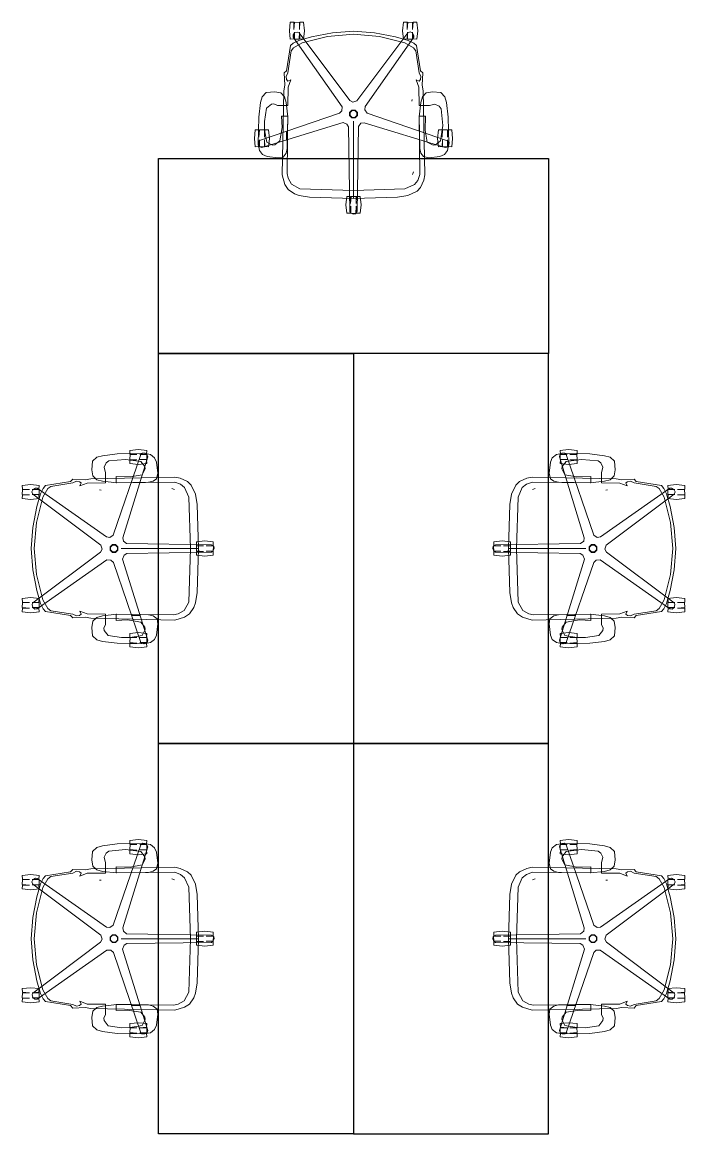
# Model space of a CAD drawing. Header units: millimetres. Extents: x 1591 to 1817, y 987 to 1091.
# Drawn here: x 1727.854 to 1730.231, y 1068.49 to 1072.479 of the extents above; entities that cross this region are included whole.
import ezdxf

# ---------------------------------------------------------------- set-up
doc = ezdxf.new("R2010")
doc.units = ezdxf.units.MM
doc.layers.add('Paula', color=1, linetype='Continuous')

msp = doc.modelspace()

# ---------------------------------------------------------------- linework, layer by layer
for points in [[(1728.3428, 1071.9899), (1729.7428, 1071.9899), (1729.7428, 1071.2899), (1728.3428, 1071.2899), (1728.3428, 1071.9899)], [(1728.3428, 1069.8899), (1728.3428, 1071.2899), (1729.0428, 1071.2899), (1729.0428, 1069.8899), (1728.3428, 1069.8899)], [(1729.7428, 1069.8899), (1729.7428, 1071.2899), (1729.0428, 1071.2899), (1729.0428, 1069.8899), (1729.7428, 1069.8899)], [(1728.3428, 1068.4899), (1728.3428, 1069.8899), (1729.0428, 1069.8899), (1729.0428, 1068.4899), (1728.3428, 1068.4899)], [(1729.7428, 1068.4899), (1729.7428, 1069.8899), (1729.0428, 1069.8899), (1729.0428, 1068.4899), (1729.7428, 1068.4899)]]:
    msp.add_lwpolyline(points)
at = {"layer": 'Paula', "color": 1, "lineweight": 0, "ltscale": 10}
for points in [[(1728.867, 1072.4481), (1728.8636, 1072.4784), (1728.8505, 1072.4782), (1728.8489, 1072.4529), (1728.8489, 1072.478), (1728.8312, 1072.4786), (1728.8291, 1072.4529), (1728.8291, 1072.4782), (1728.816, 1072.4784), (1728.8126, 1072.4481), (1728.816, 1072.4178), (1728.8291, 1072.4186), (1728.8307, 1072.4432), (1728.8307, 1072.4181), (1728.8484, 1072.4176), (1728.8489, 1072.4432), (1728.8505, 1072.4186), (1728.8636, 1072.4178), (1728.867, 1072.4481)], [(1729.2731, 1072.4481), (1729.2696, 1072.4784), (1729.2565, 1072.4782), (1729.255, 1072.4529), (1729.255, 1072.478), (1729.2372, 1072.4786), (1729.2352, 1072.4529), (1729.2352, 1072.4782), (1729.2221, 1072.4784), (1729.2187, 1072.4481), (1729.2221, 1072.4178), (1729.2352, 1072.4186), (1729.2367, 1072.4432), (1729.2367, 1072.4181), (1729.2545, 1072.4176), (1729.255, 1072.4432), (1729.2565, 1072.4186), (1729.2696, 1072.4178), (1729.2731, 1072.4481)], [(1729.3856, 1072.0466), (1729.3801, 1072.0535), (1729.0914, 1072.1521), (1729.083, 1072.1645), (1729.0845, 1072.1765), (1729.2594, 1072.4249), (1729.2596, 1072.4309), (1729.254, 1072.44), (1729.2464, 1072.4435), (1729.2381, 1072.4405), (1729.0551, 1072.1963), (1729.0407, 1072.1922), (1729.0298, 1072.1973), (1728.8476, 1072.4404), (1728.842, 1072.4425), (1728.8316, 1072.44), (1728.8259, 1072.4338), (1728.8262, 1072.425), (1729.0019, 1072.1755), (1729.0014, 1072.1605), (1728.9931, 1072.1517), (1728.7056, 1072.0536), (1728.7019, 1072.0489), (1728.7011, 1072.0382), (1728.7052, 1072.0309), (1728.7137, 1072.0285), (1729.0052, 1072.1185), (1729.0193, 1072.1133), (1729.0252, 1072.1028), (1729.0297, 1071.799), (1729.033, 1071.794), (1729.0428, 1071.7899), (1729.0511, 1071.7916), (1729.056, 1071.7989), (1729.0605, 1072.104), (1729.0697, 1072.1158), (1729.0816, 1072.1181), (1729.3719, 1072.0285), (1729.3776, 1072.0301), (1729.3846, 1072.0382), (1729.3856, 1072.0466)], [(1728.807, 1072.1393), (1728.8013, 1072.1908), (1728.7957, 1072.2112), (1728.7823, 1072.225), (1728.76, 1072.2293), (1728.7297, 1072.2268), (1728.7154, 1072.2111), (1728.7096, 1072.1907), (1728.703, 1072.1382), (1728.7009, 1072.0417), (1728.7054, 1072.0185), (1728.7169, 1072.0034), (1728.7325, 1071.997), (1728.7722, 1071.9915), (1728.7901, 1071.9946), (1728.8011, 1072.0089), (1728.8049, 1072.0252), (1728.807, 1072.1393)], [(1729.3848, 1072.0417), (1729.3827, 1072.1382), (1729.3761, 1072.1907), (1729.3703, 1072.2111), (1729.356, 1072.2268), (1729.3257, 1072.2293), (1729.3034, 1072.225), (1729.29, 1072.2112), (1729.2844, 1072.1908), (1729.2786, 1072.1393), (1729.2807, 1072.0252), (1729.2846, 1072.0089), (1729.2934, 1071.9973), (1729.3135, 1071.9915), (1729.3531, 1071.997), (1729.3688, 1072.0034), (1729.3802, 1072.0185), (1729.3848, 1072.0417)], [(1729.258, 1071.9423), (1729.2544, 1071.9319), (1729.258, 1071.9423)], [(1728.2862, 1070.9327), (1728.2792, 1070.9272), (1728.1807, 1070.6385), (1728.1683, 1070.6301), (1728.1562, 1070.6316), (1727.9079, 1070.8065), (1727.9019, 1070.8067), (1727.8928, 1070.8012), (1727.8892, 1070.7935), (1727.8923, 1070.7852), (1728.1365, 1070.6023), (1728.1406, 1070.5879), (1728.1355, 1070.5769), (1727.8924, 1070.3947), (1727.8903, 1070.3891), (1727.8928, 1070.3787), (1727.899, 1070.373), (1727.9078, 1070.3733), (1728.1572, 1070.549), (1728.1722, 1070.5485), (1728.1811, 1070.5402), (1728.2792, 1070.2527), (1728.2839, 1070.249), (1728.2945, 1070.2482), (1728.3019, 1070.2523), (1728.3043, 1070.2608), (1728.2143, 1070.5523), (1728.2194, 1070.5664), (1728.23, 1070.5723), (1728.5338, 1070.5768), (1728.5387, 1070.5801), (1728.5428, 1070.5899), (1728.5412, 1070.5982), (1728.5339, 1070.6031), (1728.2288, 1070.6076), (1728.217, 1070.6168), (1728.2147, 1070.6287), (1728.3043, 1070.919), (1728.3026, 1070.9248), (1728.2945, 1070.9317), (1728.2862, 1070.9327)], [(1728.2911, 1070.9319), (1728.1946, 1070.9298), (1728.1421, 1070.9232), (1728.1217, 1070.9174), (1728.1059, 1070.9031), (1728.1034, 1070.8728), (1728.1077, 1070.8505), (1728.1215, 1070.8371), (1728.142, 1070.8315), (1728.1935, 1070.8258), (1728.3076, 1070.8278), (1728.3239, 1070.8317), (1728.3354, 1070.8405), (1728.3413, 1070.8606), (1728.3358, 1070.9002), (1728.3294, 1070.9159), (1728.3142, 1070.9274), (1728.2911, 1070.9319)], [(1729.7995, 1070.9327), (1729.8064, 1070.9272), (1729.905, 1070.6385), (1729.9174, 1070.6301), (1729.9294, 1070.6316), (1730.1778, 1070.8065), (1730.1838, 1070.8067), (1730.1929, 1070.8012), (1730.1964, 1070.7935), (1730.1934, 1070.7852), (1729.9492, 1070.6023), (1729.9451, 1070.5879), (1729.9502, 1070.5769), (1730.1933, 1070.3947), (1730.1953, 1070.3891), (1730.1929, 1070.3787), (1730.1867, 1070.373), (1730.1779, 1070.3733), (1729.9284, 1070.549), (1729.9134, 1070.5485), (1729.9046, 1070.5402), (1729.8064, 1070.2527), (1729.8017, 1070.249), (1729.7911, 1070.2482), (1729.7838, 1070.2523), (1729.7814, 1070.2608), (1729.8714, 1070.5523), (1729.8662, 1070.5664), (1729.8557, 1070.5723), (1729.5519, 1070.5768), (1729.5469, 1070.5801), (1729.5428, 1070.5899), (1729.5445, 1070.5982), (1729.5518, 1070.6031), (1729.8569, 1070.6076), (1729.8687, 1070.6168), (1729.871, 1070.6287), (1729.7814, 1070.919), (1729.783, 1070.9248), (1729.7911, 1070.9317), (1729.7995, 1070.9327)], [(1729.7946, 1070.9319), (1729.8911, 1070.9298), (1729.9436, 1070.9232), (1729.964, 1070.9174), (1729.9797, 1070.9031), (1729.9822, 1070.8728), (1729.9779, 1070.8505), (1729.9641, 1070.8371), (1729.9437, 1070.8315), (1729.8922, 1070.8258), (1729.7781, 1070.8278), (1729.7618, 1070.8317), (1729.7502, 1070.8405), (1729.7444, 1070.8606), (1729.7499, 1070.9002), (1729.7562, 1070.9159), (1729.7714, 1070.9274), (1729.7946, 1070.9319)], [(1727.8847, 1070.8202), (1727.8544, 1070.8167), (1727.8546, 1070.8036), (1727.8799, 1070.8021), (1727.8547, 1070.8021), (1727.8542, 1070.7843), (1727.8799, 1070.7823), (1727.8546, 1070.7823), (1727.8544, 1070.7692), (1727.8847, 1070.7658), (1727.9149, 1070.7692), (1727.9141, 1070.7823), (1727.8895, 1070.7838), (1727.9147, 1070.7838), (1727.9152, 1070.8016), (1727.8895, 1070.8021), (1727.9141, 1070.8036), (1727.9149, 1070.8167), (1727.8847, 1070.8202)], [(1728.3904, 1070.8051), (1728.4009, 1070.8015), (1728.3904, 1070.8051)], [(1729.6952, 1070.8051), (1729.6847, 1070.8015), (1729.6952, 1070.8051)], [(1730.201, 1070.8202), (1730.2313, 1070.8167), (1730.2311, 1070.8036), (1730.2058, 1070.8021), (1730.2309, 1070.8021), (1730.2314, 1070.7843), (1730.2058, 1070.7823), (1730.2311, 1070.7823), (1730.2313, 1070.7692), (1730.201, 1070.7658), (1730.1707, 1070.7692), (1730.1715, 1070.7823), (1730.1961, 1070.7838), (1730.171, 1070.7838), (1730.1705, 1070.8016), (1730.1961, 1070.8021), (1730.1715, 1070.8036), (1730.1707, 1070.8167), (1730.201, 1070.8202)], [(1727.8847, 1070.4141), (1727.8544, 1070.4107), (1727.8546, 1070.3976), (1727.8799, 1070.3961), (1727.8547, 1070.3961), (1727.8542, 1070.3783), (1727.8799, 1070.3762), (1727.8546, 1070.3762), (1727.8544, 1070.3631), (1727.8847, 1070.3597), (1727.9149, 1070.3631), (1727.9141, 1070.3762), (1727.8895, 1070.3778), (1727.9147, 1070.3778), (1727.9152, 1070.3955), (1727.8895, 1070.3961), (1727.9141, 1070.3976), (1727.9149, 1070.4107), (1727.8847, 1070.4141)], [(1730.201, 1070.4141), (1730.2313, 1070.4107), (1730.2311, 1070.3976), (1730.2058, 1070.3961), (1730.2309, 1070.3961), (1730.2314, 1070.3783), (1730.2058, 1070.3762), (1730.2311, 1070.3762), (1730.2313, 1070.3631), (1730.201, 1070.3597), (1730.1707, 1070.3631), (1730.1715, 1070.3762), (1730.1961, 1070.3778), (1730.171, 1070.3778), (1730.1705, 1070.3955), (1730.1961, 1070.3961), (1730.1715, 1070.3976), (1730.1707, 1070.4107), (1730.201, 1070.4141)], [(1728.1935, 1070.3541), (1728.142, 1070.3484), (1728.1215, 1070.3428), (1728.1077, 1070.3294), (1728.1034, 1070.3071), (1728.1059, 1070.2768), (1728.1217, 1070.2625), (1728.1421, 1070.2567), (1728.1946, 1070.2501), (1728.2911, 1070.248), (1728.3142, 1070.2525), (1728.3294, 1070.264), (1728.3358, 1070.2796), (1728.3413, 1070.3193), (1728.3382, 1070.3372), (1728.3239, 1070.3482), (1728.3076, 1070.3521), (1728.1935, 1070.3541)], [(1729.8922, 1070.3541), (1729.9437, 1070.3484), (1729.9641, 1070.3428), (1729.9779, 1070.3294), (1729.9822, 1070.3071), (1729.9797, 1070.2768), (1729.964, 1070.2625), (1729.9436, 1070.2567), (1729.8911, 1070.2501), (1729.7946, 1070.248), (1729.7714, 1070.2525), (1729.7562, 1070.264), (1729.7499, 1070.2796), (1729.7444, 1070.3193), (1729.7475, 1070.3372), (1729.7618, 1070.3482), (1729.7781, 1070.3521), (1729.8922, 1070.3541)], [(1728.2862, 1069.5327), (1728.2792, 1069.5272), (1728.1807, 1069.2385), (1728.1683, 1069.2301), (1728.1562, 1069.2316), (1727.9079, 1069.4065), (1727.9019, 1069.4067), (1727.8928, 1069.4012), (1727.8892, 1069.3935), (1727.8923, 1069.3852), (1728.1365, 1069.2023), (1728.1406, 1069.1879), (1728.1355, 1069.1769), (1727.8924, 1068.9947), (1727.8903, 1068.9891), (1727.8928, 1068.9787), (1727.899, 1068.973), (1727.9078, 1068.9733), (1728.1572, 1069.149), (1728.1722, 1069.1485), (1728.1811, 1069.1402), (1728.2792, 1068.8527), (1728.2839, 1068.849), (1728.2945, 1068.8482), (1728.3019, 1068.8523), (1728.3043, 1068.8608), (1728.2143, 1069.1523), (1728.2194, 1069.1664), (1728.23, 1069.1723), (1728.5338, 1069.1768), (1728.5387, 1069.1801), (1728.5428, 1069.1899), (1728.5412, 1069.1982), (1728.5339, 1069.2031), (1728.2288, 1069.2076), (1728.217, 1069.2168), (1728.2147, 1069.2287), (1728.3043, 1069.519), (1728.3026, 1069.5248), (1728.2945, 1069.5317), (1728.2862, 1069.5327)], [(1728.2911, 1069.5319), (1728.1946, 1069.5298), (1728.1421, 1069.5232), (1728.1217, 1069.5174), (1728.1059, 1069.5031), (1728.1034, 1069.4728), (1728.1077, 1069.4505), (1728.1215, 1069.4371), (1728.142, 1069.4315), (1728.1935, 1069.4258), (1728.3076, 1069.4278), (1728.3239, 1069.4317), (1728.3354, 1069.4405), (1728.3413, 1069.4606), (1728.3358, 1069.5002), (1728.3294, 1069.5159), (1728.3142, 1069.5274), (1728.2911, 1069.5319)], [(1729.7995, 1069.5327), (1729.8064, 1069.5272), (1729.905, 1069.2385), (1729.9174, 1069.2301), (1729.9294, 1069.2316), (1730.1778, 1069.4065), (1730.1838, 1069.4067), (1730.1929, 1069.4012), (1730.1964, 1069.3935), (1730.1934, 1069.3852), (1729.9492, 1069.2023), (1729.9451, 1069.1879), (1729.9502, 1069.1769), (1730.1933, 1068.9947), (1730.1953, 1068.9891), (1730.1929, 1068.9787), (1730.1867, 1068.973), (1730.1779, 1068.9733), (1729.9284, 1069.149), (1729.9134, 1069.1485), (1729.9046, 1069.1402), (1729.8064, 1068.8527), (1729.8017, 1068.849), (1729.7911, 1068.8482), (1729.7838, 1068.8523), (1729.7814, 1068.8608), (1729.8714, 1069.1523), (1729.8662, 1069.1664), (1729.8557, 1069.1723), (1729.5519, 1069.1768), (1729.5469, 1069.1801), (1729.5428, 1069.1899), (1729.5445, 1069.1982), (1729.5518, 1069.2031), (1729.8569, 1069.2076), (1729.8687, 1069.2168), (1729.871, 1069.2287), (1729.7814, 1069.519), (1729.783, 1069.5248), (1729.7911, 1069.5317), (1729.7995, 1069.5327)], [(1729.7946, 1069.5319), (1729.8911, 1069.5298), (1729.9436, 1069.5232), (1729.964, 1069.5174), (1729.9797, 1069.5031), (1729.9822, 1069.4728), (1729.9779, 1069.4505), (1729.9641, 1069.4371), (1729.9437, 1069.4315), (1729.8922, 1069.4258), (1729.7781, 1069.4278), (1729.7618, 1069.4317), (1729.7502, 1069.4405), (1729.7444, 1069.4606), (1729.7499, 1069.5002), (1729.7562, 1069.5159), (1729.7714, 1069.5274), (1729.7946, 1069.5319)], [(1727.8847, 1069.4202), (1727.8544, 1069.4167), (1727.8546, 1069.4036), (1727.8799, 1069.4021), (1727.8547, 1069.4021), (1727.8542, 1069.3843), (1727.8799, 1069.3823), (1727.8546, 1069.3823), (1727.8544, 1069.3692), (1727.8847, 1069.3658), (1727.9149, 1069.3692), (1727.9141, 1069.3823), (1727.8895, 1069.3838), (1727.9147, 1069.3838), (1727.9152, 1069.4016), (1727.8895, 1069.4021), (1727.9141, 1069.4036), (1727.9149, 1069.4167), (1727.8847, 1069.4202)], [(1728.3904, 1069.4051), (1728.4009, 1069.4015), (1728.3904, 1069.4051)], [(1729.6952, 1069.4051), (1729.6847, 1069.4015), (1729.6952, 1069.4051)], [(1730.201, 1069.4202), (1730.2313, 1069.4167), (1730.2311, 1069.4036), (1730.2058, 1069.4021), (1730.2309, 1069.4021), (1730.2314, 1069.3843), (1730.2058, 1069.3823), (1730.2311, 1069.3823), (1730.2313, 1069.3692), (1730.201, 1069.3658), (1730.1707, 1069.3692), (1730.1715, 1069.3823), (1730.1961, 1069.3838), (1730.171, 1069.3838), (1730.1705, 1069.4016), (1730.1961, 1069.4021), (1730.1715, 1069.4036), (1730.1707, 1069.4167), (1730.201, 1069.4202)], [(1727.8847, 1069.0141), (1727.8544, 1069.0107), (1727.8546, 1068.9976), (1727.8799, 1068.9961), (1727.8547, 1068.9961), (1727.8542, 1068.9783), (1727.8799, 1068.9762), (1727.8546, 1068.9762), (1727.8544, 1068.9631), (1727.8847, 1068.9597), (1727.9149, 1068.9631), (1727.9141, 1068.9762), (1727.8895, 1068.9778), (1727.9147, 1068.9778), (1727.9152, 1068.9955), (1727.8895, 1068.9961), (1727.9141, 1068.9976), (1727.9149, 1069.0107), (1727.8847, 1069.0141)], [(1730.201, 1069.0141), (1730.2313, 1069.0107), (1730.2311, 1068.9976), (1730.2058, 1068.9961), (1730.2309, 1068.9961), (1730.2314, 1068.9783), (1730.2058, 1068.9762), (1730.2311, 1068.9762), (1730.2313, 1068.9631), (1730.201, 1068.9597), (1730.1707, 1068.9631), (1730.1715, 1068.9762), (1730.1961, 1068.9778), (1730.171, 1068.9778), (1730.1705, 1068.9955), (1730.1961, 1068.9961), (1730.1715, 1068.9976), (1730.1707, 1069.0107), (1730.201, 1069.0141)], [(1728.1935, 1068.9541), (1728.142, 1068.9484), (1728.1215, 1068.9428), (1728.1077, 1068.9294), (1728.1034, 1068.9071), (1728.1059, 1068.8768), (1728.1217, 1068.8625), (1728.1421, 1068.8567), (1728.1946, 1068.8501), (1728.2911, 1068.848), (1728.3142, 1068.8525), (1728.3294, 1068.864), (1728.3358, 1068.8796), (1728.3413, 1068.9193), (1728.3382, 1068.9372), (1728.3239, 1068.9482), (1728.3076, 1068.9521), (1728.1935, 1068.9541)], [(1729.8922, 1068.9541), (1729.9437, 1068.9484), (1729.9641, 1068.9428), (1729.9779, 1068.9294), (1729.9822, 1068.9071), (1729.9797, 1068.8768), (1729.964, 1068.8625), (1729.9436, 1068.8567), (1729.8911, 1068.8501), (1729.7946, 1068.848), (1729.7714, 1068.8525), (1729.7562, 1068.864), (1729.7499, 1068.8796), (1729.7444, 1068.9193), (1729.7475, 1068.9372), (1729.7618, 1068.9482), (1729.7781, 1068.9521), (1729.8922, 1068.9541)]]:
    msp.add_lwpolyline(points, dxfattribs=at)
for points in [[(1729.3572, 1072.1679), (1729.3503, 1072.177), (1729.3352, 1072.1847), (1729.315, 1072.1796), (1729.2782, 1072.1796), (1729.2774, 1072.2457), (1729.2674, 1072.2718), (1729.2782, 1072.267), (1729.2827, 1072.2726), (1729.2846, 1072.2839), (1729.2784, 1072.2972), (1729.266, 1072.3755), (1729.2579, 1072.3872), (1729.2268, 1072.4045), (1729.1361, 1072.4273), (1729.0428, 1072.4359), (1728.9495, 1072.4273), (1728.8588, 1072.4045), (1728.8277, 1072.3872), (1728.8196, 1072.3755), (1728.8072, 1072.2972), (1728.801, 1072.2839), (1728.8029, 1072.2726), (1728.8075, 1072.267), (1728.8183, 1072.2719), (1728.8083, 1072.2457), (1728.8074, 1072.1796), (1728.7706, 1072.1796), (1728.7571, 1072.1854), (1728.7487, 1072.1845), (1728.7305, 1072.1706), (1728.7231, 1072.1222), (1728.7237, 1072.0913), (1728.7313, 1072.0481), (1728.7525, 1072.0377), (1728.7609, 1072.0386), (1728.7791, 1072.0525), (1728.7866, 1072.1009), (1728.7846, 1072.1412), (1728.807, 1072.1411), (1728.8063, 1072.0855), (1728.8028, 1072.0845), (1728.8028, 1072.0556), (1728.8059, 1072.0546), (1728.8045, 1071.9363), (1728.8084, 1071.919), (1728.8203, 1071.8979), (1728.8508, 1071.8813), (1729.0428, 1071.8743), (1729.0428, 1072.1239), (1729.0428, 1071.8743), (1729.2276, 1071.881), (1729.2615, 1071.8958), (1729.2735, 1071.9107), (1729.2812, 1071.9316), (1729.2787, 1072.1411), (1729.3011, 1072.1412), (1729.2997, 1072.0913), (1729.3073, 1072.0481), (1729.3285, 1072.0377), (1729.3369, 1072.0386), (1729.3552, 1072.0525), (1729.3629, 1072.1085), (1729.3572, 1072.1679)], [(1729.2992, 1071.9312), (1729.2931, 1072.2324), (1729.2894, 1072.2525), (1729.2917, 1072.2971), (1729.2831, 1072.3047), (1729.2686, 1072.3951), (1729.2588, 1072.4039), (1729.2394, 1072.4135), (1729.1935, 1072.4265), (1729.1187, 1072.441), (1729.0428, 1072.4467), (1728.9669, 1072.441), (1728.8921, 1072.4265), (1728.8462, 1072.4135), (1728.8268, 1072.4039), (1728.817, 1072.3951), (1728.8025, 1072.3047), (1728.7939, 1072.2971), (1728.7963, 1072.2524), (1728.7926, 1072.2324), (1728.7864, 1071.9312), (1728.7966, 1071.8961), (1728.8084, 1071.8779), (1728.8307, 1071.863), (1728.8475, 1071.8567), (1728.8847, 1071.8511), (1729.0428, 1071.846), (1729.0428, 1071.874), (1729.0428, 1071.846), (1729.201, 1071.8511), (1729.2381, 1071.8567), (1729.2708, 1071.8723), (1729.283, 1071.8856), (1729.2953, 1071.9124), (1729.2992, 1071.9312)], [(1729.2533, 1072.2018), (1729.2526, 1072.1956), (1729.2527, 1072.1956), (1729.2533, 1072.2018)], [(1729.0569, 1072.1551), (1729.0487, 1072.1634), (1729.037, 1072.1634), (1729.0288, 1072.1551), (1729.0288, 1072.1434), (1729.037, 1072.1352), (1729.0487, 1072.1352), (1729.0569, 1072.1434), (1729.0569, 1072.1551)], [(1729.0552, 1072.1544), (1729.0479, 1072.1616), (1729.0377, 1072.1616), (1729.0305, 1072.1544), (1729.0305, 1072.1442), (1729.0377, 1072.1369), (1729.0479, 1072.1369), (1729.0552, 1072.1442), (1729.0552, 1072.1544)], [(1728.7415, 1072.0619), (1728.7381, 1072.0922), (1728.725, 1072.092), (1728.7235, 1072.0667), (1728.7235, 1072.0919), (1728.7057, 1072.0924), (1728.7037, 1072.0667), (1728.7037, 1072.092), (1728.6906, 1072.0922), (1728.6871, 1072.0619), (1728.6906, 1072.0316), (1728.7037, 1072.0325), (1728.7052, 1072.0571), (1728.7052, 1072.0319), (1728.7229, 1072.0314), (1728.7235, 1072.0571), (1728.725, 1072.0325), (1728.7381, 1072.0316), (1728.7415, 1072.0619)], [(1729.3985, 1072.0619), (1729.3951, 1072.0922), (1729.382, 1072.092), (1729.3805, 1072.0667), (1729.3805, 1072.0919), (1729.3627, 1072.0924), (1729.3607, 1072.0667), (1729.3607, 1072.092), (1729.3476, 1072.0922), (1729.3441, 1072.0619), (1729.3476, 1072.0316), (1729.3607, 1072.0325), (1729.3622, 1072.0571), (1729.3622, 1072.0319), (1729.38, 1072.0314), (1729.3805, 1072.0571), (1729.382, 1072.0325), (1729.3951, 1072.0316), (1729.3985, 1072.0619)], [(1729.07, 1071.8232), (1729.0666, 1071.8535), (1729.0535, 1071.8533), (1729.052, 1071.8281), (1729.052, 1071.8532), (1729.0342, 1071.8537), (1729.0322, 1071.8281), (1729.0322, 1071.8533), (1729.0191, 1071.8535), (1729.0156, 1071.8232), (1729.0191, 1071.793), (1729.0322, 1071.7938), (1729.0337, 1071.8184), (1729.0337, 1071.7933), (1729.0515, 1071.7927), (1729.052, 1071.8184), (1729.0535, 1071.7938), (1729.0666, 1071.793), (1729.07, 1071.8232)], [(1728.2709, 1070.9457), (1728.2406, 1070.9422), (1728.2408, 1070.9291), (1728.266, 1070.9276), (1728.2409, 1070.9276), (1728.2404, 1070.9098), (1728.266, 1070.9078), (1728.2408, 1070.9078), (1728.2406, 1070.8947), (1728.2709, 1070.8912), (1728.3011, 1070.8947), (1728.3003, 1070.9078), (1728.2757, 1070.9093), (1728.3008, 1070.9093), (1728.3014, 1070.9271), (1728.2757, 1070.9276), (1728.3003, 1070.9291), (1728.3011, 1070.9422), (1728.2709, 1070.9457)], [(1729.8148, 1070.9457), (1729.8451, 1070.9422), (1729.8449, 1070.9291), (1729.8196, 1070.9276), (1729.8447, 1070.9276), (1729.8453, 1070.9098), (1729.8196, 1070.9078), (1729.8449, 1070.9078), (1729.8451, 1070.8947), (1729.8148, 1070.8912), (1729.7845, 1070.8947), (1729.7853, 1070.9078), (1729.8099, 1070.9093), (1729.7848, 1070.9093), (1729.7843, 1070.9271), (1729.8099, 1070.9276), (1729.7853, 1070.9291), (1729.7845, 1070.9422), (1729.8148, 1070.9457)], [(1728.1649, 1070.9044), (1728.1557, 1070.8974), (1728.1481, 1070.8823), (1728.1532, 1070.8621), (1728.1532, 1070.8253), (1728.087, 1070.8245), (1728.0609, 1070.8145), (1728.0657, 1070.8253), (1728.0602, 1070.8298), (1728.0489, 1070.8317), (1728.0356, 1070.8255), (1727.9572, 1070.8131), (1727.9456, 1070.805), (1727.9283, 1070.7739), (1727.9055, 1070.6832), (1727.8969, 1070.5899), (1727.9055, 1070.4966), (1727.9283, 1070.4059), (1727.9456, 1070.3748), (1727.9572, 1070.3667), (1728.0356, 1070.3543), (1728.0489, 1070.3481), (1728.0602, 1070.35), (1728.0658, 1070.3546), (1728.0609, 1070.3654), (1728.087, 1070.3554), (1728.1532, 1070.3546), (1728.1532, 1070.3177), (1728.1474, 1070.3043), (1728.1483, 1070.2958), (1728.1622, 1070.2776), (1728.2106, 1070.2702), (1728.2415, 1070.2708), (1728.2847, 1070.2784), (1728.2951, 1070.2996), (1728.2942, 1070.308), (1728.2803, 1070.3262), (1728.2318, 1070.3337), (1728.1915, 1070.3317), (1728.1917, 1070.3541), (1728.2473, 1070.3534), (1728.2483, 1070.3499), (1728.2772, 1070.3499), (1728.2782, 1070.353), (1728.3964, 1070.3516), (1728.4138, 1070.3555), (1728.4349, 1070.3674), (1728.4515, 1070.3979), (1728.4584, 1070.5899), (1728.2089, 1070.5899), (1728.4584, 1070.5899), (1728.4518, 1070.7748), (1728.437, 1070.8086), (1728.422, 1070.8206), (1728.4012, 1070.8283), (1728.1917, 1070.8258), (1728.1915, 1070.8482), (1728.2415, 1070.8468), (1728.2847, 1070.8544), (1728.2951, 1070.8756), (1728.2942, 1070.8841), (1728.2803, 1070.9023), (1728.2242, 1070.91), (1728.1649, 1070.9044)], [(1729.9208, 1070.9044), (1729.9299, 1070.8974), (1729.9376, 1070.8823), (1729.9325, 1070.8621), (1729.9325, 1070.8253), (1729.9986, 1070.8245), (1730.0247, 1070.8145), (1730.0199, 1070.8253), (1730.0255, 1070.8298), (1730.0368, 1070.8317), (1730.0501, 1070.8255), (1730.1284, 1070.8131), (1730.14, 1070.805), (1730.1574, 1070.7739), (1730.1802, 1070.6832), (1730.1888, 1070.5899), (1730.1802, 1070.4966), (1730.1574, 1070.4059), (1730.14, 1070.3748), (1730.1284, 1070.3667), (1730.0501, 1070.3543), (1730.0368, 1070.3481), (1730.0255, 1070.35), (1730.0199, 1070.3546), (1730.0248, 1070.3654), (1729.9986, 1070.3554), (1729.9325, 1070.3546), (1729.9325, 1070.3177), (1729.9383, 1070.3043), (1729.9374, 1070.2958), (1729.9235, 1070.2776), (1729.875, 1070.2702), (1729.8442, 1070.2708), (1729.8009, 1070.2784), (1729.7906, 1070.2996), (1729.7915, 1070.308), (1729.8054, 1070.3262), (1729.8538, 1070.3337), (1729.8941, 1070.3317), (1729.8939, 1070.3541), (1729.8384, 1070.3534), (1729.8374, 1070.3499), (1729.8085, 1070.3499), (1729.8075, 1070.353), (1729.6892, 1070.3516), (1729.6719, 1070.3555), (1729.6508, 1070.3674), (1729.6341, 1070.3979), (1729.6272, 1070.5899), (1729.8768, 1070.5899), (1729.6272, 1070.5899), (1729.6339, 1070.7748), (1729.6486, 1070.8086), (1729.6636, 1070.8206), (1729.6845, 1070.8283), (1729.8939, 1070.8258), (1729.8941, 1070.8482), (1729.8442, 1070.8468), (1729.8009, 1070.8544), (1729.7906, 1070.8756), (1729.7915, 1070.8841), (1729.8054, 1070.9023), (1729.8614, 1070.91), (1729.9208, 1070.9044)], [(1728.4016, 1070.8463), (1728.1003, 1070.8402), (1728.0803, 1070.8365), (1728.0356, 1070.8388), (1728.028, 1070.8302), (1727.9377, 1070.8157), (1727.9289, 1070.8059), (1727.9192, 1070.7865), (1727.9063, 1070.7406), (1727.8917, 1070.6658), (1727.8861, 1070.5899), (1727.8917, 1070.514), (1727.9063, 1070.4392), (1727.9192, 1070.3933), (1727.9289, 1070.3739), (1727.9377, 1070.3641), (1728.028, 1070.3497), (1728.0356, 1070.341), (1728.0803, 1070.3434), (1728.1004, 1070.3397), (1728.4016, 1070.3335), (1728.4367, 1070.3437), (1728.4549, 1070.3555), (1728.4697, 1070.3778), (1728.4761, 1070.3947), (1728.4817, 1070.4318), (1728.4868, 1070.5899), (1728.4588, 1070.5899), (1728.4868, 1070.5899), (1728.4817, 1070.7481), (1728.4761, 1070.7852), (1728.4605, 1070.8179), (1728.4472, 1070.8301), (1728.4203, 1070.8424), (1728.4016, 1070.8463)], [(1729.6841, 1070.8463), (1729.9853, 1070.8402), (1730.0054, 1070.8365), (1730.05, 1070.8388), (1730.0576, 1070.8302), (1730.148, 1070.8157), (1730.1568, 1070.8059), (1730.1664, 1070.7865), (1730.1794, 1070.7406), (1730.1939, 1070.6658), (1730.1996, 1070.5899), (1730.1939, 1070.514), (1730.1794, 1070.4392), (1730.1664, 1070.3933), (1730.1568, 1070.3739), (1730.148, 1070.3641), (1730.0576, 1070.3497), (1730.05, 1070.341), (1730.0053, 1070.3434), (1729.9853, 1070.3397), (1729.6841, 1070.3335), (1729.649, 1070.3437), (1729.6308, 1070.3555), (1729.6159, 1070.3778), (1729.6095, 1070.3947), (1729.604, 1070.4318), (1729.5989, 1070.5899), (1729.6269, 1070.5899), (1729.5989, 1070.5899), (1729.604, 1070.7481), (1729.6095, 1070.7852), (1729.6252, 1070.8179), (1729.6385, 1070.8301), (1729.6653, 1070.8424), (1729.6841, 1070.8463)], [(1728.131, 1070.8005), (1728.1371, 1070.7998), (1728.1372, 1070.7998), (1728.131, 1070.8005)], [(1729.9547, 1070.8005), (1729.9485, 1070.7998), (1729.9485, 1070.7998), (1729.9547, 1070.8005)], [(1728.1777, 1070.604), (1728.1694, 1070.5958), (1728.1694, 1070.5841), (1728.1777, 1070.5759), (1728.1893, 1070.5759), (1728.1976, 1070.5841), (1728.1976, 1070.5958), (1728.1893, 1070.604), (1728.1777, 1070.604)], [(1728.1784, 1070.6023), (1728.1712, 1070.5951), (1728.1712, 1070.5848), (1728.1784, 1070.5776), (1728.1886, 1070.5776), (1728.1958, 1070.5848), (1728.1958, 1070.5951), (1728.1886, 1070.6023), (1728.1784, 1070.6023)], [(1728.5096, 1070.6171), (1728.4792, 1070.6137), (1728.4794, 1070.6006), (1728.5047, 1070.5991), (1728.4796, 1070.5991), (1728.4791, 1070.5813), (1728.5047, 1070.5793), (1728.4794, 1070.5793), (1728.4792, 1070.5662), (1728.5096, 1070.5627), (1728.5398, 1070.5662), (1728.539, 1070.5793), (1728.5144, 1070.5808), (1728.5395, 1070.5808), (1728.54, 1070.5986), (1728.5144, 1070.5991), (1728.539, 1070.6006), (1728.5398, 1070.6137), (1728.5096, 1070.6171)], [(1729.5761, 1070.6171), (1729.6064, 1070.6137), (1729.6062, 1070.6006), (1729.5809, 1070.5991), (1729.6061, 1070.5991), (1729.6066, 1070.5813), (1729.5809, 1070.5793), (1729.6062, 1070.5793), (1729.6064, 1070.5662), (1729.5761, 1070.5627), (1729.5458, 1070.5662), (1729.5467, 1070.5793), (1729.5713, 1070.5808), (1729.5461, 1070.5808), (1729.5456, 1070.5986), (1729.5713, 1070.5991), (1729.5467, 1070.6006), (1729.5458, 1070.6137), (1729.5761, 1070.6171)], [(1729.908, 1070.604), (1729.9162, 1070.5958), (1729.9162, 1070.5841), (1729.908, 1070.5759), (1729.8963, 1070.5759), (1729.8881, 1070.5841), (1729.8881, 1070.5958), (1729.8963, 1070.604), (1729.908, 1070.604)], [(1729.9073, 1070.6023), (1729.9145, 1070.5951), (1729.9145, 1070.5848), (1729.9073, 1070.5776), (1729.8971, 1070.5776), (1729.8898, 1070.5848), (1729.8898, 1070.5951), (1729.8971, 1070.6023), (1729.9073, 1070.6023)], [(1728.2709, 1070.2886), (1728.2406, 1070.2852), (1728.2408, 1070.2721), (1728.266, 1070.2706), (1728.2409, 1070.2706), (1728.2404, 1070.2528), (1728.266, 1070.2508), (1728.2408, 1070.2508), (1728.2406, 1070.2377), (1728.2709, 1070.2342), (1728.3011, 1070.2377), (1728.3003, 1070.2508), (1728.2757, 1070.2523), (1728.3008, 1070.2523), (1728.3014, 1070.2701), (1728.2757, 1070.2706), (1728.3003, 1070.2721), (1728.3011, 1070.2852), (1728.2709, 1070.2886)], [(1729.8148, 1070.2886), (1729.8451, 1070.2852), (1729.8449, 1070.2721), (1729.8196, 1070.2706), (1729.8447, 1070.2706), (1729.8453, 1070.2528), (1729.8196, 1070.2508), (1729.8449, 1070.2508), (1729.8451, 1070.2377), (1729.8148, 1070.2342), (1729.7845, 1070.2377), (1729.7853, 1070.2508), (1729.8099, 1070.2523), (1729.7848, 1070.2523), (1729.7843, 1070.2701), (1729.8099, 1070.2706), (1729.7853, 1070.2721), (1729.7845, 1070.2852), (1729.8148, 1070.2886)], [(1728.1649, 1069.5044), (1728.1557, 1069.4974), (1728.1481, 1069.4823), (1728.1532, 1069.4621), (1728.1532, 1069.4253), (1728.087, 1069.4245), (1728.0609, 1069.4145), (1728.0657, 1069.4253), (1728.0602, 1069.4298), (1728.0489, 1069.4317), (1728.0356, 1069.4255), (1727.9572, 1069.4131), (1727.9456, 1069.405), (1727.9283, 1069.3739), (1727.9055, 1069.2832), (1727.8969, 1069.1899), (1727.9055, 1069.0966), (1727.9283, 1069.0059), (1727.9456, 1068.9748), (1727.9572, 1068.9667), (1728.0356, 1068.9543), (1728.0489, 1068.9481), (1728.0602, 1068.95), (1728.0658, 1068.9546), (1728.0609, 1068.9654), (1728.087, 1068.9554), (1728.1532, 1068.9546), (1728.1532, 1068.9177), (1728.1474, 1068.9043), (1728.1483, 1068.8958), (1728.1622, 1068.8776), (1728.2106, 1068.8702), (1728.2415, 1068.8708), (1728.2847, 1068.8784), (1728.2951, 1068.8996), (1728.2942, 1068.908), (1728.2803, 1068.9262), (1728.2318, 1068.9337), (1728.1915, 1068.9317), (1728.1917, 1068.9541), (1728.2473, 1068.9534), (1728.2483, 1068.9499), (1728.2772, 1068.9499), (1728.2782, 1068.953), (1728.3964, 1068.9516), (1728.4138, 1068.9555), (1728.4349, 1068.9674), (1728.4515, 1068.9979), (1728.4584, 1069.1899), (1728.2089, 1069.1899), (1728.4584, 1069.1899), (1728.4518, 1069.3748), (1728.437, 1069.4086), (1728.422, 1069.4206), (1728.4012, 1069.4283), (1728.1917, 1069.4258), (1728.1915, 1069.4482), (1728.2415, 1069.4468), (1728.2847, 1069.4544), (1728.2951, 1069.4756), (1728.2942, 1069.4841), (1728.2803, 1069.5023), (1728.2242, 1069.51), (1728.1649, 1069.5044)], [(1728.2709, 1069.5457), (1728.2406, 1069.5422), (1728.2408, 1069.5291), (1728.266, 1069.5276), (1728.2409, 1069.5276), (1728.2404, 1069.5098), (1728.266, 1069.5078), (1728.2408, 1069.5078), (1728.2406, 1069.4947), (1728.2709, 1069.4912), (1728.3011, 1069.4947), (1728.3003, 1069.5078), (1728.2757, 1069.5093), (1728.3008, 1069.5093), (1728.3014, 1069.5271), (1728.2757, 1069.5276), (1728.3003, 1069.5291), (1728.3011, 1069.5422), (1728.2709, 1069.5457)], [(1729.9208, 1069.5044), (1729.9299, 1069.4974), (1729.9376, 1069.4823), (1729.9325, 1069.4621), (1729.9325, 1069.4253), (1729.9986, 1069.4245), (1730.0247, 1069.4145), (1730.0199, 1069.4253), (1730.0255, 1069.4298), (1730.0368, 1069.4317), (1730.0501, 1069.4255), (1730.1284, 1069.4131), (1730.14, 1069.405), (1730.1574, 1069.3739), (1730.1802, 1069.2832), (1730.1888, 1069.1899), (1730.1802, 1069.0966), (1730.1574, 1069.0059), (1730.14, 1068.9748), (1730.1284, 1068.9667), (1730.0501, 1068.9543), (1730.0368, 1068.9481), (1730.0255, 1068.95), (1730.0199, 1068.9546), (1730.0248, 1068.9654), (1729.9986, 1068.9554), (1729.9325, 1068.9546), (1729.9325, 1068.9177), (1729.9383, 1068.9043), (1729.9374, 1068.8958), (1729.9235, 1068.8776), (1729.875, 1068.8702), (1729.8442, 1068.8708), (1729.8009, 1068.8784), (1729.7906, 1068.8996), (1729.7915, 1068.908), (1729.8054, 1068.9262), (1729.8538, 1068.9337), (1729.8941, 1068.9317), (1729.8939, 1068.9541), (1729.8384, 1068.9534), (1729.8374, 1068.9499), (1729.8085, 1068.9499), (1729.8075, 1068.953), (1729.6892, 1068.9516), (1729.6719, 1068.9555), (1729.6508, 1068.9674), (1729.6341, 1068.9979), (1729.6272, 1069.1899), (1729.8768, 1069.1899), (1729.6272, 1069.1899), (1729.6339, 1069.3748), (1729.6486, 1069.4086), (1729.6636, 1069.4206), (1729.6845, 1069.4283), (1729.8939, 1069.4258), (1729.8941, 1069.4482), (1729.8442, 1069.4468), (1729.8009, 1069.4544), (1729.7906, 1069.4756), (1729.7915, 1069.4841), (1729.8054, 1069.5023), (1729.8614, 1069.51), (1729.9208, 1069.5044)], [(1729.8148, 1069.5457), (1729.8451, 1069.5422), (1729.8449, 1069.5291), (1729.8196, 1069.5276), (1729.8447, 1069.5276), (1729.8453, 1069.5098), (1729.8196, 1069.5078), (1729.8449, 1069.5078), (1729.8451, 1069.4947), (1729.8148, 1069.4912), (1729.7845, 1069.4947), (1729.7853, 1069.5078), (1729.8099, 1069.5093), (1729.7848, 1069.5093), (1729.7843, 1069.5271), (1729.8099, 1069.5276), (1729.7853, 1069.5291), (1729.7845, 1069.5422), (1729.8148, 1069.5457)], [(1728.4016, 1069.4463), (1728.1003, 1069.4402), (1728.0803, 1069.4365), (1728.0356, 1069.4388), (1728.028, 1069.4302), (1727.9377, 1069.4157), (1727.9289, 1069.4059), (1727.9192, 1069.3865), (1727.9063, 1069.3406), (1727.8917, 1069.2658), (1727.8861, 1069.1899), (1727.8917, 1069.114), (1727.9063, 1069.0392), (1727.9192, 1068.9933), (1727.9289, 1068.9739), (1727.9377, 1068.9641), (1728.028, 1068.9497), (1728.0356, 1068.941), (1728.0803, 1068.9434), (1728.1004, 1068.9397), (1728.4016, 1068.9335), (1728.4367, 1068.9437), (1728.4549, 1068.9555), (1728.4697, 1068.9778), (1728.4761, 1068.9947), (1728.4817, 1069.0318), (1728.4868, 1069.1899), (1728.4588, 1069.1899), (1728.4868, 1069.1899), (1728.4817, 1069.3481), (1728.4761, 1069.3852), (1728.4605, 1069.4179), (1728.4472, 1069.4301), (1728.4203, 1069.4424), (1728.4016, 1069.4463)], [(1729.6841, 1069.4463), (1729.9853, 1069.4402), (1730.0054, 1069.4365), (1730.05, 1069.4388), (1730.0576, 1069.4302), (1730.148, 1069.4157), (1730.1568, 1069.4059), (1730.1664, 1069.3865), (1730.1794, 1069.3406), (1730.1939, 1069.2658), (1730.1996, 1069.1899), (1730.1939, 1069.114), (1730.1794, 1069.0392), (1730.1664, 1068.9933), (1730.1568, 1068.9739), (1730.148, 1068.9641), (1730.0576, 1068.9497), (1730.05, 1068.941), (1730.0053, 1068.9434), (1729.9853, 1068.9397), (1729.6841, 1068.9335), (1729.649, 1068.9437), (1729.6308, 1068.9555), (1729.6159, 1068.9778), (1729.6095, 1068.9947), (1729.604, 1069.0318), (1729.5989, 1069.1899), (1729.6269, 1069.1899), (1729.5989, 1069.1899), (1729.604, 1069.3481), (1729.6095, 1069.3852), (1729.6252, 1069.4179), (1729.6385, 1069.4301), (1729.6653, 1069.4424), (1729.6841, 1069.4463)], [(1728.131, 1069.4005), (1728.1371, 1069.3998), (1728.1372, 1069.3998), (1728.131, 1069.4005)], [(1729.9547, 1069.4005), (1729.9485, 1069.3998), (1729.9485, 1069.3998), (1729.9547, 1069.4005)], [(1728.1777, 1069.204), (1728.1694, 1069.1958), (1728.1694, 1069.1841), (1728.1777, 1069.1759), (1728.1893, 1069.1759), (1728.1976, 1069.1841), (1728.1976, 1069.1958), (1728.1893, 1069.204), (1728.1777, 1069.204)], [(1728.1784, 1069.2023), (1728.1712, 1069.1951), (1728.1712, 1069.1848), (1728.1784, 1069.1776), (1728.1886, 1069.1776), (1728.1958, 1069.1848), (1728.1958, 1069.1951), (1728.1886, 1069.2023), (1728.1784, 1069.2023)], [(1728.5096, 1069.2171), (1728.4792, 1069.2137), (1728.4794, 1069.2006), (1728.5047, 1069.1991), (1728.4796, 1069.1991), (1728.4791, 1069.1813), (1728.5047, 1069.1793), (1728.4794, 1069.1793), (1728.4792, 1069.1662), (1728.5096, 1069.1627), (1728.5398, 1069.1662), (1728.539, 1069.1793), (1728.5144, 1069.1808), (1728.5395, 1069.1808), (1728.54, 1069.1986), (1728.5144, 1069.1991), (1728.539, 1069.2006), (1728.5398, 1069.2137), (1728.5096, 1069.2171)], [(1729.5761, 1069.2171), (1729.6064, 1069.2137), (1729.6062, 1069.2006), (1729.5809, 1069.1991), (1729.6061, 1069.1991), (1729.6066, 1069.1813), (1729.5809, 1069.1793), (1729.6062, 1069.1793), (1729.6064, 1069.1662), (1729.5761, 1069.1627), (1729.5458, 1069.1662), (1729.5467, 1069.1793), (1729.5713, 1069.1808), (1729.5461, 1069.1808), (1729.5456, 1069.1986), (1729.5713, 1069.1991), (1729.5467, 1069.2006), (1729.5458, 1069.2137), (1729.5761, 1069.2171)], [(1729.908, 1069.204), (1729.9162, 1069.1958), (1729.9162, 1069.1841), (1729.908, 1069.1759), (1729.8963, 1069.1759), (1729.8881, 1069.1841), (1729.8881, 1069.1958), (1729.8963, 1069.204), (1729.908, 1069.204)], [(1729.9073, 1069.2023), (1729.9145, 1069.1951), (1729.9145, 1069.1848), (1729.9073, 1069.1776), (1729.8971, 1069.1776), (1729.8898, 1069.1848), (1729.8898, 1069.1951), (1729.8971, 1069.2023), (1729.9073, 1069.2023)], [(1728.2709, 1068.8886), (1728.2406, 1068.8852), (1728.2408, 1068.8721), (1728.266, 1068.8706), (1728.2409, 1068.8706), (1728.2404, 1068.8528), (1728.266, 1068.8508), (1728.2408, 1068.8508), (1728.2406, 1068.8377), (1728.2709, 1068.8342), (1728.3011, 1068.8377), (1728.3003, 1068.8508), (1728.2757, 1068.8523), (1728.3008, 1068.8523), (1728.3014, 1068.8701), (1728.2757, 1068.8706), (1728.3003, 1068.8721), (1728.3011, 1068.8852), (1728.2709, 1068.8886)], [(1729.8148, 1068.8886), (1729.8451, 1068.8852), (1729.8449, 1068.8721), (1729.8196, 1068.8706), (1729.8447, 1068.8706), (1729.8453, 1068.8528), (1729.8196, 1068.8508), (1729.8449, 1068.8508), (1729.8451, 1068.8377), (1729.8148, 1068.8342), (1729.7845, 1068.8377), (1729.7853, 1068.8508), (1729.8099, 1068.8523), (1729.7848, 1068.8523), (1729.7843, 1068.8701), (1729.8099, 1068.8706), (1729.7853, 1068.8721), (1729.7845, 1068.8852), (1729.8148, 1068.8886)]]:
    msp.add_lwpolyline(points, close=True, dxfattribs=at)

doc.saveas('drawing.dxf')
